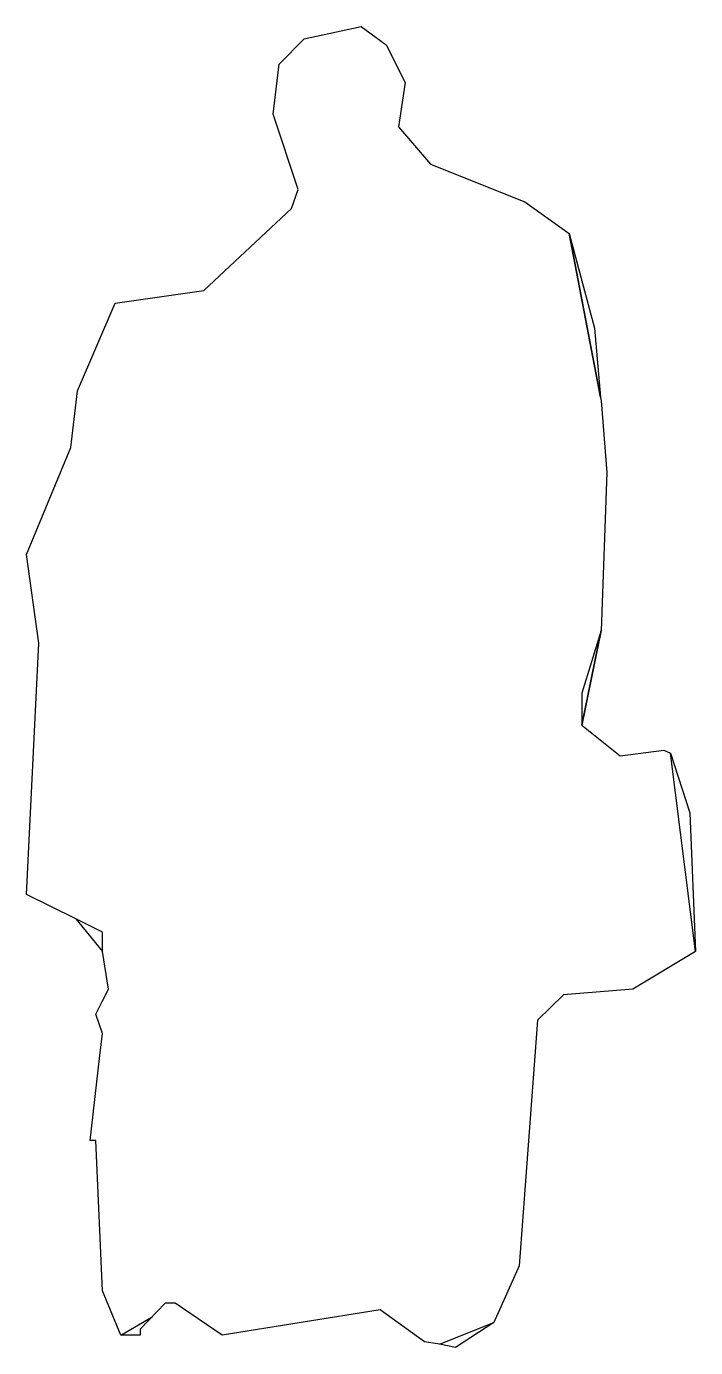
# Model space of a CAD drawing. Extents: x 887 to 1687, y -2945 to -1364.
import ezdxf

# ---------------------------------------------------------------- set-up
doc = ezdxf.new("R2010")
doc.units = 0
doc.header["$LTSCALE"] = 50
doc.layers.get('0').update_dxf_attribs({"linetype": 'CONTINUOUS'})

msp = doc.modelspace()

# ---------------------------------------------------------------- linework, layer by layer
at = {"color": 0, "linetype": 'CONTINUOUS'}
for points in [[(945.518145, -2431.764331), (886.640116, -2402.648822), (901.640116, -2101.648822), (886.640116, -1995.648822), (939.640116, -1867.648822), (947.640116, -1799.648822), (992.640116, -1694.648822), (1098.640116, -1679.648822), (1203.640116, -1581.648822), (1211.640116, -1558.648822), (1181.640116, -1468.648822), (1188.640116, -1408.648822), (1218.640116, -1378.648822), (1286.640116, -1363.648822), (1316.640116, -1385.648822)], [(1286.640116, -1363.648822), (1316.640116, -1385.648822), (1339.640116, -1430.648822), (1331.640116, -1483.648822), (1369.640116, -1528.648822), (1482.640116, -1573.648822), (1535.640116, -1611.648822), (1565.640116, -1724.648822), (1572.800161, -1807.228005), (1535.640116, -1611.648822), (1573.640116, -1811.648822), (1580.640116, -1897.648822), (1573.640116, -2086.648822), (1550.640116, -2161.648822), (1550.640116, -2199.648822), (1573.640116, -2086.648822), (1550.640116, -2199.648822), (1596.640116, -2236.648822), (1648.640116, -2229.648822), (1656.73833, -2233.427989), (1679.640116, -2304.648822), (1686.640116, -2470.648822), (1656.73833, -2233.427989)], [(999.640116, -2929.648822), (977.640116, -2876.648822), (969.640116, -2696.648822), (962.640116, -2696.648822), (974.529611, -2595.191796), (977.640116, -2568.648822), (969.640116, -2545.648822), (969.640116, -2545.648822), (977.640116, -2529.648822), (984.640116, -2515.648822), (977.640116, -2470.648822), (977.640116, -2447.648822), (945.518145, -2431.764331), (977.640116, -2470.648822)], [(1686.640116, -2470.648822), (1611.640116, -2515.648822), (1528.640116, -2522.648822), (1497.640116, -2552.648822), (1475.640116, -2846.648822), (1445.640116, -2914.648822), (1399.640116, -2944.648822), (1380.640116, -2940.648822), (1445.640116, -2914.648822)], [(1380.640116, -2940.648822), (1362.640116, -2937.648822), (1309.640116, -2899.648822), (1120.640116, -2929.648822), (1064.640116, -2891.648822), (1052.640116, -2891.648822), (1022.640116, -2922.648822), (1022.640116, -2929.648822), (999.640116, -2929.648822), (1037.00583, -2907.804251)]]:
    msp.add_lwpolyline(points, dxfattribs=at)

doc.saveas('drawing.dxf')
